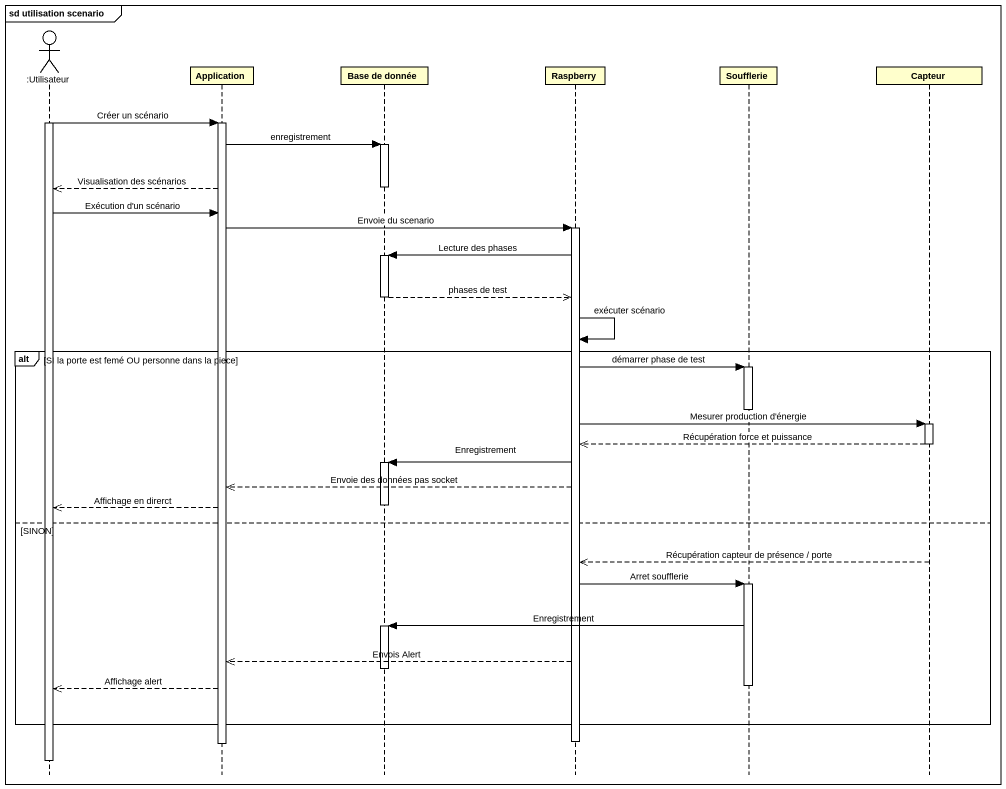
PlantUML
@startuml
mainframe sd utilisation scenario
hide footbox
actor ":Utilisateur" as Utilisateur
participant Application
participant "Base de donnée" as Base_de_donnée
participant Raspberry
participant Soufflerie
participant Capteur

activate Utilisateur
Utilisateur -> Application : Créer un scénario
activate Application
Application -> Base_de_donnée : enregistrement
activate Base_de_donnée
deactivate Base_de_donnée
Application -->> Utilisateur : Visualisation des scénarios
Utilisateur -> Application : Exécution d'un scénario
Application -> Raspberry : Envoie du scenario
activate Raspberry
Raspberry -> Base_de_donnée : Lecture des phases
activate Base_de_donnée
Base_de_donnée -->> Raspberry : phases de test
deactivate Base_de_donnée
Raspberry -> Raspberry : exécuter scénario
alt SI la porte est femé OU personne dans la piece
  Raspberry -> Soufflerie : démarrer phase de test
  activate Soufflerie
  deactivate Soufflerie
  Raspberry -> Capteur : Mesurer production d'énergie
  activate Capteur
  Capteur -->> Raspberry : Récupération force et puissance
  deactivate Capteur
  Raspberry -> Base_de_donnée : Enregistrement
  activate Base_de_donnée
  Raspberry -->> Application : Envoie des données pas socket
  deactivate Base_de_donnée
  Application -->> Utilisateur : Affichage en direrct
else SINON
  Capteur -->> Raspberry : Récupération capteur de présence / porte
  Raspberry -> Soufflerie : Arret soufflerie
  activate Soufflerie
  Soufflerie -> Base_de_donnée : Enregistrement
  activate Base_de_donnée
  Raspberry -->> Application : Envois Alert
  deactivate Base_de_donnée
  deactivate Soufflerie
  Application -->> Utilisateur : Affichage alert
end
deactivate Raspberry
deactivate Application
deactivate Utilisateur
@enduml
